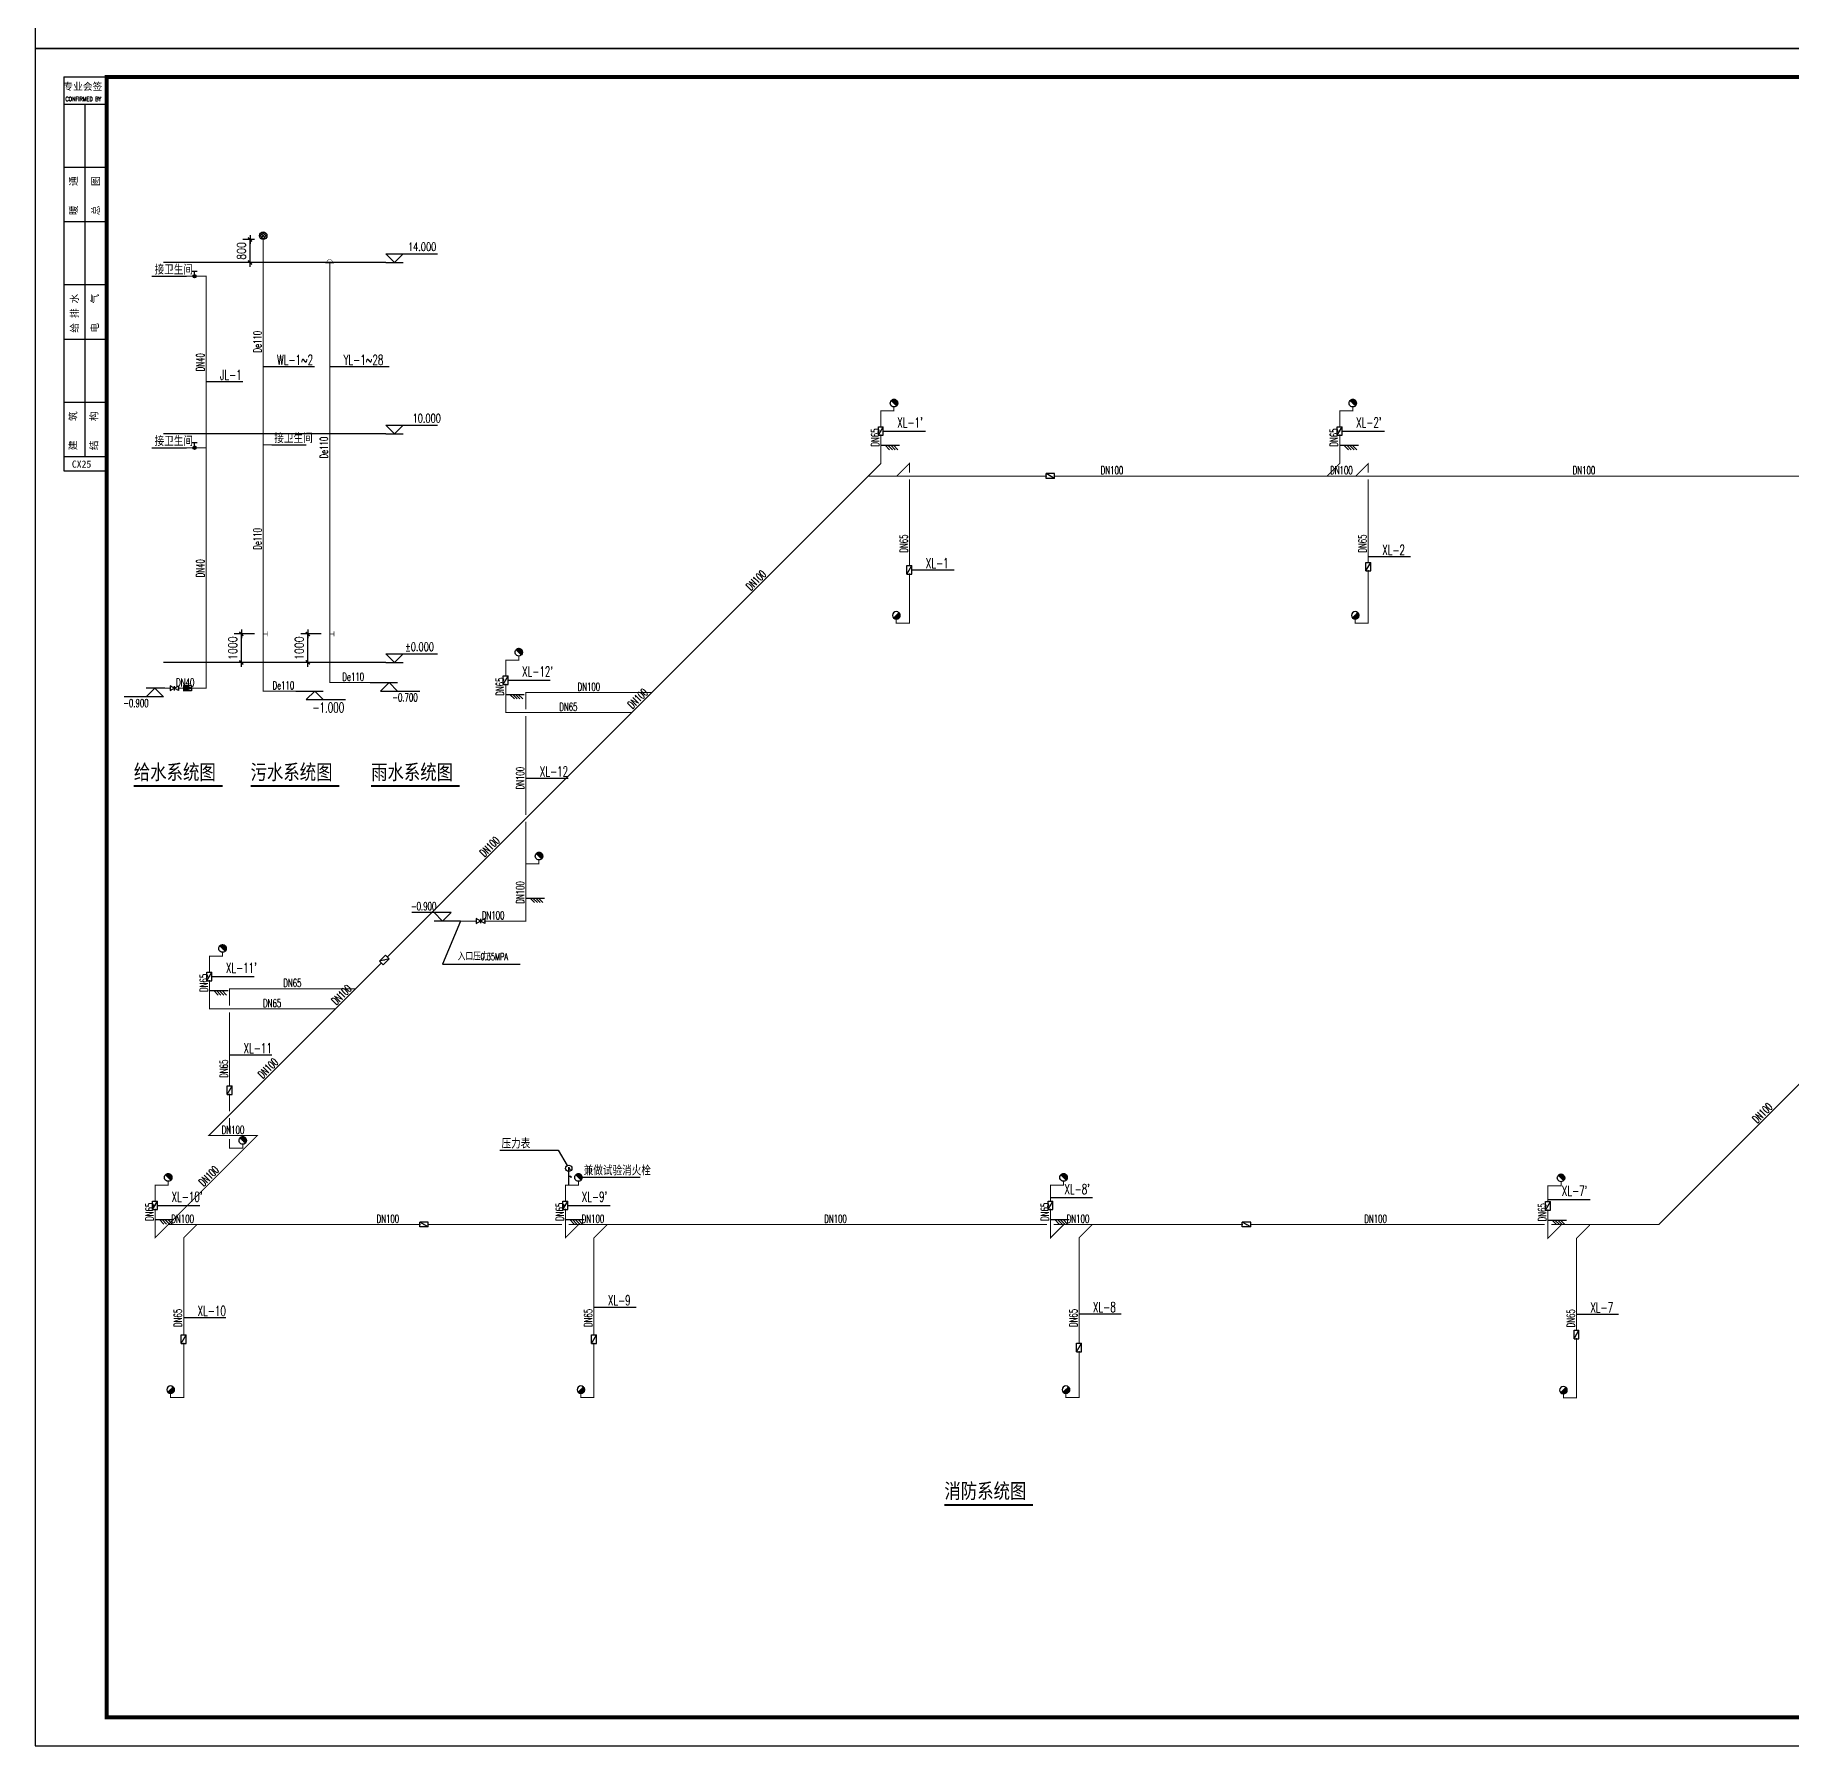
# Model space of a CAD drawing. Extents: x -173215 to 463891, y -864580 to -620646.
# Drawn here: x 4454 to 65929, y -813771 to -753906 of the extents above; entities that cross this region are included whole.
import ezdxf

# ---------------------------------------------------------------- set-up
doc = ezdxf.new("R2010")
doc.units = 0
doc.header["$LTSCALE"] = 500
doc.header["$MEASUREMENT"] = 0
doc.linetypes.add('DASH', pattern=[0.35, 0.25, -0.1])
doc.layers.get('0').update_dxf_attribs({"linetype": 'CONTINUOUS'})
doc.layers.get('Defpoints').update_dxf_attribs({"linetype": 'CONTINUOUS'})
for name, color, linetype in [('AXIS', 3, 'CONTINUOUS'), ('DIM_ELEV', 3, 'CONTINUOUS'), ('EQUIP_污水', 7, 'CONTINUOUS'), ('EQUIP_消防', 7, 'CONTINUOUS'), ('EQUIP_阀门', 7, 'CONTINUOUS'), ('PIPE-污水', 2, 'DASH'), ('PIPE-消防', 1, 'TG_X'), ('PIPE-给水', 3, 'TG_J'), ('PIPE-雨水', 4, 'TG_Y'), ('PUB_TEXT', 7, 'CONTINUOUS'), ('TWT_DIM', 3, 'CONTINUOUS'), ('TWT_ELEV', 3, 'CONTINUOUS'), ('TWT_TEXT', 7, 'CONTINUOUS'), ('WALL', 6, 'CONTINUOUS'), ('图框', 4, 'CONTINUOUS'), ('彩钢板', 253, 'CONTINUOUS')]:
    doc.layers.add(name, color=color, linetype=linetype)
doc.styles.add('-黑体', font='simhei.ttf', dxfattribs={"width": 0.8})
doc.styles.add('_TCH_DIM', font='SIMPLEX', dxfattribs={"bigfont": 'GBCBIG'})
doc.styles.add('_TWT_DIM', font='SIMPLEX', dxfattribs={"width": 0.8, "height": 2.8, "bigfont": 'HZTXT'})
doc.styles.add('_TWT_PIPEDN', font='SIMPLEX', dxfattribs={"width": 0.8, "height": 2.8, "bigfont": 'HZTXT'})
doc.styles.add('DIM_FONT', font='SIMPLEX.shx', dxfattribs={"width": 0.8})
doc.styles.add('iIcon2', font='')
doc.styles.add('MIMI-TKWZ', font='romanc.shx', dxfattribs={"width": 0.75, "oblique": 15, "bigfont": 'bigfont.shx'})
doc.styles.get("Standard").update_dxf_attribs({"font": 'GBENOR', "bigfont": 'GBCBIG'})
doc.styles.add('TG_LINETYPE', font='SIMPLEX', dxfattribs={"width": 0.8, "height": 2.8, "bigfont": 'HZTXT'})
doc.styles.get('iIcon2').set_extended_font_data('SimSun')
doc.linetypes.add('TG_J', pattern='A,2,-0.3,["J",TG_LINETYPE,S=0.1,R=0,X=-0.23,Y=-0.15],0', length=2.3)
doc.linetypes.add('TG_X', pattern='A,2,-0.3,["X",TG_LINETYPE,S=0.1,R=0,X=-0.23,Y=-0.15],0', length=2.3)
doc.linetypes.add('TG_Y', pattern='A,2,-0.3,["Y",TG_LINETYPE,S=0.1,R=0,X=-0.23,Y=-0.15],0', length=2.3)
doc.dimstyles.new('DIMN', dxfattribs={"dimtxt": 300, "dimasz": 1, "dimexe": 250, "dimexo": 300, "dimgap": 150, "dimtad": 1, "dimdec": 0, "dimzin": 0, "dimdsep": 46, "dimtxsty": 'DIM_FONT', "dimblk": '_DIMX', "dimcen": 0.09, "dimclrt": 7, "dimadec": 0, "dimazin": 0, "dimtfac": 1, "dimtdec": 0, "dimtix": 1, "dimtmove": 2, "dimatfit": 3, "dimldrblk": '_DIMX', "dimfxl": 0, "dimtolj": 1, "dimtzin": 0, "dimarcsym": 0})

# ---------------------------------------------------------------- blocks, each defined once
blk = doc.blocks.new('sdf')
at = {"layer": '彩钢板'}
for p, q in [((21627, -784908), (22280, -784908)), ((21777, -784908), (21933, -785064)), ((21875, -784908), (22031, -785064)), ((21972, -784908), (22128, -785064)), ((22069, -784908), (22225, -785064))]:
    blk.add_line(p, q, dxfattribs=at)
blk = doc.blocks.new('_DIMX')
blk.add_line((-150, 0), (150, 0))
at = {"const_width": 50}
blk.add_lwpolyline([(-70, -70), (70, 70)], dxfattribs=at)
blk = doc.blocks.new('*D98')
at = {"layer": 'Defpoints', "color": 0, "transparency": 16777216}
for p in [(11973, -761059), (12434, -761059), (12434, -761859)]:
    blk.add_point(p, dxfattribs=at)
at = {"layer": 'TWT_DIM', "color": 0, "lineweight": -2, "transparency": 16777216}
for p, q in [((12134, -761059), (11723, -761059)), ((11973, -761058), (11973, -761057)), ((11973, -761859), (11973, -761059)), ((12134, -761859), (11723, -761859)), ((11973, -761860), (11973, -761861))]:
    blk.add_line(p, q, dxfattribs=at)
for p, rotation in [((11973, -761059), 270), ((11973, -761859), 90)]:
    blk.add_blockref('_DIMX', p, dxfattribs=dict(at, rotation=rotation))
at = {"layer": 'TWT_DIM', "color": 7, "transparency": 16777216, "insert": (11673, -761459), "char_height": 300, "attachment_point": 5, "rotation": 90, "style": 'DIM_FONT'}
blk.add_mtext('\\A1;800', dxfattribs=at)
blk = doc.blocks.new('*D99')
at = {"layer": 'Defpoints', "color": 0, "transparency": 16777216}
for p in [(11670, -774859), (12434, -774859), (12434, -775859)]:
    blk.add_point(p, dxfattribs=at)
at = {"layer": 'TWT_DIM', "color": 0, "lineweight": -2, "transparency": 16777216}
for p, q in [((12134, -774859), (11420, -774859)), ((11670, -774858), (11670, -774857)), ((11670, -775859), (11670, -774859)), ((12134, -775859), (11420, -775859)), ((11670, -775860), (11670, -775861))]:
    blk.add_line(p, q, dxfattribs=at)
for p, rotation in [((11670, -774859), 270), ((11670, -775859), 90)]:
    blk.add_blockref('_DIMX', p, dxfattribs=dict(at, rotation=rotation))
at = {"layer": 'TWT_DIM', "color": 7, "transparency": 16777216, "insert": (11370, -775359), "char_height": 300, "attachment_point": 5, "rotation": 90, "style": 'DIM_FONT'}
blk.add_mtext('\\A1;1000', dxfattribs=at)
blk = doc.blocks.new('*D100')
at = {"layer": 'Defpoints', "color": 0, "transparency": 16777216}
for p in [(13997, -774859), (14761, -774859), (14761, -775859)]:
    blk.add_point(p, dxfattribs=at)
at = {"layer": 'TWT_DIM', "color": 0, "lineweight": -2, "transparency": 16777216}
for p, q in [((14461, -774859), (13747, -774859)), ((13997, -774858), (13997, -774857)), ((13997, -775859), (13997, -774859)), ((14461, -775859), (13747, -775859)), ((13997, -775860), (13997, -775861))]:
    blk.add_line(p, q, dxfattribs=at)
for p, rotation in [((13997, -774859), 270), ((13997, -775859), 90)]:
    blk.add_blockref('_DIMX', p, dxfattribs=dict(at, rotation=rotation))
at = {"layer": 'TWT_DIM', "color": 7, "transparency": 16777216, "insert": (13697, -775359), "char_height": 300, "attachment_point": 5, "rotation": 90, "style": 'DIM_FONT'}
blk.add_mtext('\\A1;1000', dxfattribs=at)
blk = doc.blocks.new('$VALVE$00000296')
for points in [[(-125, 72), (-125, -72), (125, 72), (125, -72), (-125, 72)], [(0, 60), (0, -64)]]:
    blk.add_lwpolyline(points)
for p in [(-125, 0), (125, 0)]:
    blk.add_point(p)
blk = doc.blocks.new('$ATTACHMENT$00000086')
at = {"color": 0}
for p, q in [((-5, 5, 0), (-131, 5, 0)), ((-15, 15, 0), (-130, 15, 0)), ((-130, -10, 0), (-130, 10, 0)), ((-10, 10, 0), (-130, 10, 0)), ((-21, 21, 0), (-129, 21, 0)), ((-26, 26, 0), (-128, 26, 0)), ((-31, 31, 0), (-127, 31, 0)), ((-36, 36, 0), (-126, 36, 0)), ((-125, -38, 0), (-125, 38, 0)), ((-42, 42, 0), (-124, 42, 0)), ((-47, 47, 0), (-122, 47, 0)), ((-120, -52, 0), (-120, 52, 0)), ((-52, 52, 0), (-120, 52, 0)), ((-57, 57, 0), (-118, 57, 0)), ((-115, -63, 0), (-115, 63, 0)), ((-63, 63, 0), (-115, 63, 0)), ((-68, 68, 0), (-112, 68, 0)), ((-109, -72, 0), (-109, 72, 0)), ((-73, 73, 0), (-108, 73, 0)), ((-78, 78, 0), (-105, 78, 0)), ((-104, -79, 0), (-104, 79, 0)), ((-84, 84, 0), (-101, 84, 0)), ((-99, -86, 0), (-99, 86, 0)), ((-89, 89, 0), (-96, 89, 0)), ((-94, -91, 0), (-94, 91, 0)), ((-88, -96, 0), (-88, 88, 0)), ((-83, -101, 0), (-83, 83, 0)), ((-78, -105, 0), (-78, 78, 0)), ((-73, -109, 0), (-73, 73, 0)), ((-67, -112, 0), (-67, 67, 0)), ((-62, -115, 0), (-62, 62, 0)), ((-57, -118, 0), (-57, 57, 0)), ((-52, -120, 0), (-52, 52, 0)), ((-46, -122, 0), (-46, 46, 0)), ((-41, -124, 0), (-41, 41, 0)), ((-36, -126, 0), (-36, 36, 0)), ((-31, -127, 0), (-31, 31, 0)), ((-25, -128, 0), (-25, 25, 0)), ((-20, -129, 0), (-20, 20, 0)), ((-15, -130, 0), (-15, 15, 0)), ((-10, -130, 0), (-10, 10, 0)), ((-4, -131, 0), (-4, 4, 0)), ((0, 0, 0), (-131, 0, 0)), ((6, -6, 0), (-131, -6, 0)), ((11, -11, 0), (-130, -11, 0)), ((16, -16, 0), (-130, -16, 0)), ((21, -21, 0), (-129, -21, 0)), ((27, -27, 0), (-128, -27, 0)), ((32, -32, 0), (-127, -32, 0)), ((37, -37, 0), (-125, -37, 0)), ((42, -42, 0), (-124, -42, 0)), ((48, -48, 0), (-122, -48, 0)), ((53, -53, 0), (-120, -53, 0)), ((58, -58, 0), (-117, -58, 0)), ((63, -63, 0), (-114, -63, 0)), ((69, -69, 0), (-111, -69, 0)), ((74, -74, 0), (-108, -74, 0)), ((79, -79, 0), (-104, -79, 0)), ((84, -84, 0), (-100, -84, 0)), ((90, -90, 0), (-95, -90, 0)), ((90, -95, 0), (-90, -95, 0)), ((84, -100, 0), (-84, -100, 0)), ((77, -105, 0), (-77, -105, 0)), ((70, -111, 0), (-70, -111, 0)), ((60, -116, 0), (-60, -116, 0)), ((49, -121, 0), (-49, -121, 0)), ((33, -126, 0), (-33, -126, 0)), ((1, -131, 0), (1, -1, 0)), ((6, -131, 0), (6, -6, 0)), ((11, -130, 0), (11, -11, 0)), ((17, -130, 0), (17, -17, 0)), ((22, -129, 0), (22, -22, 0)), ((27, -128, 0), (27, -27, 0)), ((32, -127, 0), (32, -32, 0)), ((38, -125, 0), (38, -38, 0)), ((43, -124, 0), (43, -43, 0)), ((48, -122, 0), (48, -48, 0)), ((53, -119, 0), (53, -53, 0)), ((59, -117, 0), (59, -59, 0)), ((64, -114, 0), (64, -64, 0)), ((69, -111, 0), (69, -69, 0)), ((74, -108, 0), (74, -74, 0)), ((80, -104, 0), (80, -80, 0)), ((85, -99, 0), (85, -85, 0)), ((90, -95, 0), (90, -90, 0))]:
    blk.add_line(p, q, dxfattribs=at)
blk.add_line((92, -92, 0), (-92, 92, 0))
for start, end in [(135, 315), (315, 135)]:
    blk.add_arc((0, 0, 0), 131, start, end)
blk = doc.blocks.new('$VALVE$00000316')
for p, q in [((-125, 72), (125, -72)), ((-125, 72), (-125, -72)), ((-125, 72), (125, 72)), ((125, 72), (125, -72)), ((-125, -72), (125, -72))]:
    blk.add_line(p, q)
at = {"const_width": 21.1}
blk.add_lwpolyline([(-11, 0, 1), (11, 0, 1)], format="xyb", close=True, dxfattribs=at)
for p in [(-125, 0), (125, 0)]:
    blk.add_point(p)
at = {"color": 7, "flags": 9}
for tag in ['XSIZE', 'YSIZE']:
    blk.add_attdef(tag, (0, 0), '', height=0.5, dxfattribs=at)
blk = doc.blocks.new('$TwtSys$00000148')
at = {"const_width": 20}
for points in [[(0, 0), (150, 0)], [(150, 90), (150, -90)]]:
    blk.add_lwpolyline(points, dxfattribs=at)
blk = doc.blocks.new('$ATTACHMENT$00000217')
blk.add_line((-150, 0), (150, 0))
at = {"const_width": 15}
blk.add_lwpolyline([(-99, 0, -1), (101, 0)], format="xyb", dxfattribs=at)
blk = doc.blocks.new('$TwtSys$00000133')
for p, q in [((28, 3), (-130, 161)), ((-129, 101), (32, 263)), ((-94, 39), (94, 228)), ((94, 39), (-94, 228)), ((129, 101), (-32, 263)), ((-28, 3), (130, 161))]:
    blk.add_line(p, q)
blk.add_circle((0, 133), 133)
blk = doc.blocks.new('$VALVE$00000752')
for p, q in [((-112.5, 75), (112.5, 75)), ((112.5, 75), (112.5, -75)), ((112.5, -75), (-112.5, -75))]:
    blk.add_line(p, q)
blk.add_lwpolyline([(-112.5, -75), (112.5, 0), (-112.5, 75)], close=True)
for p in [(-112.5, 0), (112.5, 0)]:
    blk.add_point(p)
blk.add_solid([(-112.5, 75), (112.5, 0), (-112.5, -75)])
blk = doc.blocks.new('$VALVE$00000497')
for p, q in [((78, 138), (-78, 138)), ((0, 50), (0, 138))]:
    blk.add_line(p, q)
at = {"const_width": 49.6}
blk.add_lwpolyline([(25, 0, 1), (-25, 0, 1)], format="xyb", close=True, dxfattribs=at)
blk.add_circle((0, 0), 50)
blk = doc.blocks.new('jhyfty')
at = {"layer": '图框'}
for p, q in [((651751, 164110), (653251, 164110)), ((651751, 164110), (651751, 150826)), ((651751, 163165), (653251, 163165)), ((651751, 160958), (653251, 160958)), ((651751, 159052), (653251, 159052)), ((651751, 156846), (653251, 156846)), ((651751, 154939), (653251, 154939)), ((651751, 152733), (653251, 152733)), ((651751, 150826), (653251, 150826)), ((651751, 150826), (651751, 150326)), ((651751, 150326), (653251, 150326))]:
    blk.add_line(p, q, dxfattribs=at)
blk.add_lwpolyline([(650751, 105710), (776851, 105710), (776851, 165110), (650751, 165110)], close=True, dxfattribs=at)
at = {"layer": '图框', "const_width": 140}
blk.add_lwpolyline([(653251, 164110), (775851, 164110), (775851, 106710), (653251, 106710)], close=True, dxfattribs=at)
at = {"layer": '图框'}
blk.add_lwpolyline([(652501, 150826), (652501, 163165)], dxfattribs=at)
at = {"layer": '图框', "style": 'iIcon2'}
for s, p in [('专业会签', (651740, 163652)), ('CX25', (652036, 150438))]:
    blk.add_text(s, height=250, dxfattribs=at).set_placement(p)
at = {"layer": '图框', "style": 'MIMI-TKWZ', "width": 0.75}
blk.add_text('CONFIRMED BY', height=145, dxfattribs=at).set_placement((651810, 163266))
at = {"layer": '图框', "style": 'iIcon2'}
for s, p in [('暖    通', (652220, 159274)), ('总    图', (652998, 159274)), ('给 排 水', (652254, 155162)), ('电    气', (652961, 155162)), ('建    筑', (652202, 151049)), ('结    构', (652933, 151049))]:
    blk.add_text(s, height=250, rotation=90, dxfattribs=at).set_placement(p)

msp = doc.modelspace()

# ---------------------------------------------------------------- hatches: boundary and pattern name
at = {"layer": 'PIPE-污水', "linetype": 'DASH'}
for points in [[(12433.9, -776859.3), (12433.9, -776876.8), (12416.4, -776876.8)], [(12433.9, -776859.3), (12416.4, -776859.3), (12416.4, -776876.8)]]:
    msp.add_hatch(color=256, dxfattribs=at).paths.add_polyline_path(points)
at = {"layer": 'PIPE-消防', "linetype": 'TG_X'}
for points in [[(34048.7, -767057.7), (34031.2, -767057.7), (34031.2, -767040.2)], [(34048.7, -767057.7), (34048.7, -767040.2), (34031.2, -767040.2)], [(34507.5, -767057.7), (34507.5, -767075.2), (34525, -767075.2)], [(34507.5, -767057.7), (34525, -767057.7), (34525, -767075.2)], [(50106.3, -767057.7), (50088.8, -767057.7), (50088.8, -767040.2)], [(50106.3, -767057.7), (50106.3, -767040.2), (50088.8, -767040.2)], [(50565.1, -767057.7), (50565.1, -767075.2), (50582.6, -767075.2)], [(50565.1, -767057.7), (50582.6, -767057.7), (50582.6, -767075.2)], [(34048.7, -768896.5), (34061, -768908.9), (34066.2, -768903.8)], [(34048.7, -768896.5), (34066.2, -768896.5), (34066.2, -768903.8)], [(35048.7, -768896.5), (35036.3, -768884.2), (35066.2, -768854.3)], [(35048.7, -768896.5), (35066.2, -768896.5), (35066.2, -768854.3)], [(50106.3, -768896.5), (50118.7, -768908.9), (50123.8, -768903.8)], [(50106.3, -768896.5), (50123.8, -768896.5), (50123.8, -768903.8)], [(51106.3, -768896.5), (51094, -768884.2), (51123.8, -768854.3)], [(51106.3, -768896.5), (51123.8, -768896.5), (51123.8, -768854.3)], [(34589.9, -774482.1), (34589.9, -774499.6), (34572.4, -774499.6)], [(34589.9, -774482.1), (34572.4, -774482.1), (34572.4, -774499.6)], [(35048.7, -774482.1), (35048.7, -774499.6), (35066.2, -774499.6)], [(35048.7, -774482.1), (35066.2, -774482.1), (35066.2, -774499.6)], [(50647.5, -774482.1), (50647.5, -774499.6), (50630, -774499.6)], [(50647.5, -774482.1), (50630, -774482.1), (50630, -774499.6)], [(51106.3, -774482.1), (51106.3, -774499.6), (51123.8, -774499.6)], [(51106.3, -774482.1), (51123.8, -774482.1), (51123.8, -774499.6)], [(20920, -775776.3), (20902.5, -775776.3), (20902.5, -775758.8)], [(20920, -775776.3), (20920, -775758.8), (20902.5, -775758.8)], [(21378.8, -775776.3), (21378.8, -775793.8), (21396.3, -775793.8)], [(21378.8, -775776.3), (21396.3, -775776.3), (21396.3, -775793.8)], [(21627.2, -776908), (21627.2, -776890.5), (21609.7, -776890.5)], [(21627.2, -776908), (21609.7, -776908), (21609.7, -776890.5)], [(20920, -777615.2), (20920, -777632.7), (20902.5, -777632.7)], [(20920, -777615.2), (20902.5, -777615.2), (20902.5, -777632.7)], [(22085.9, -782908), (22085.9, -782925.5), (22103.4, -782925.5)], [(22085.9, -782908), (22103.4, -782908), (22103.4, -782925.5)], [(21627.2, -784908), (21627.2, -784925.5), (21644.7, -784925.5)], [(21627.2, -784908), (21644.7, -784908), (21644.7, -784925.5)], [(10553.9, -786142.5), (10536.4, -786142.5), (10536.4, -786125)], [(10553.9, -786142.5), (10553.9, -786125), (10536.4, -786125)], [(11012.7, -786142.5), (11012.7, -786160), (11030.2, -786160)], [(11012.7, -786142.5), (11030.2, -786142.5), (11030.2, -786160)], [(11261, -787274.2), (11261, -787256.7), (11243.5, -787256.7)], [(11261, -787274.2), (11243.5, -787274.2), (11243.5, -787256.7)], [(10553.9, -787981.3), (10553.9, -787998.8), (10536.4, -787998.8)], [(10553.9, -787981.3), (10536.4, -787981.3), (10536.4, -787998.8)], [(10530.3, -792414.9), (10517.9, -792402.5), (10488.1, -792432.4)], [(10530.3, -792414.9), (10530.3, -792432.4), (10488.1, -792432.4)], [(12230.3, -792414.9), (12242.7, -792427.3), (12272.6, -792397.4)], [(12230.3, -792414.9), (12230.3, -792397.4), (12272.6, -792397.4)], [(11261, -792859.8), (11261, -792877.3), (11243.5, -792877.3)], [(11261, -792859.8), (11243.5, -792859.8), (11243.5, -792877.3)], [(11719.8, -792859.8), (11719.8, -792877.3), (11737.3, -792877.3)], [(11719.8, -792859.8), (11737.3, -792859.8), (11737.3, -792877.3)], [(8652.3, -794154), (8634.8, -794154), (8634.8, -794136.5)], [(8652.3, -794154), (8652.3, -794136.5), (8634.8, -794136.5)], [(9111.1, -794154), (9111.1, -794171.5), (9128.6, -794171.5)], [(9111.1, -794154), (9128.6, -794154), (9128.6, -794171.5)], [(23010, -794154), (22992.5, -794154), (22992.5, -794136.5)], [(23010, -794154), (23010, -794136.5), (22992.5, -794136.5)], [(23468.8, -794154), (23468.8, -794171.5), (23486.3, -794171.5)], [(23468.8, -794154), (23486.3, -794154), (23486.3, -794171.5)], [(39985, -794154), (39967.5, -794154), (39967.5, -794136.5)], [(39985, -794154), (39985, -794136.5), (39967.5, -794136.5)], [(40443.8, -794154), (40443.8, -794171.5), (40461.3, -794171.5)], [(40443.8, -794154), (40461.3, -794154), (40461.3, -794171.5)], [(57391.9, -794170.2), (57374.4, -794170.2), (57374.4, -794152.7)], [(57391.9, -794170.2), (57391.9, -794152.7), (57374.4, -794152.7)], [(57850.7, -794170.2), (57850.7, -794187.7), (57868.2, -794187.7)], [(57850.7, -794170.2), (57868.2, -794170.2), (57868.2, -794187.7)], [(8652.3, -795992.9), (8664.7, -796005.2), (8634.8, -796035.1)], [(8652.3, -795992.9), (8634.8, -795992.9), (8634.8, -796035.1)], [(9652.3, -795992.9), (9640, -795980.5), (9634.8, -795985.6)], [(9652.3, -795992.9), (9634.8, -795992.9), (9634.8, -795985.6)], [(23010, -795992.9), (23022.4, -796005.2), (22992.5, -796035.1)], [(23010, -795992.9), (22992.5, -795992.9), (22992.5, -796035.1)], [(24010, -795992.9), (23997.6, -795980.5), (23992.5, -795985.6)], [(24010, -795992.9), (23992.5, -795992.9), (23992.5, -795985.6)], [(39985, -795992.9), (39997.4, -796005.2), (39967.5, -796035.1)], [(39985, -795992.9), (39967.5, -795992.9), (39967.5, -796035.1)], [(40985, -795992.9), (40972.7, -795980.5), (40967.5, -795985.6)], [(40985, -795992.9), (40967.5, -795992.9), (40967.5, -795985.6)], [(57391.9, -796009.1), (57404.3, -796021.5), (57374.4, -796051.3)], [(57391.9, -796009.1), (57374.4, -796009.1), (57374.4, -796051.3)], [(58391.9, -796009.1), (58379.5, -795996.7), (58374.4, -796001.8)], [(58391.9, -796009.1), (58374.4, -796009.1), (58374.4, -796001.8)], [(61274.8, -795526.2), (61274.8, -795543.7), (61282.1, -795543.7)], [(61274.8, -795526.2), (61287.2, -795538.5), (61282.1, -795543.7)], [(9193.5, -801578.5), (9193.5, -801596), (9176, -801596)], [(9193.5, -801578.5), (9176, -801578.5), (9176, -801596)], [(9652.3, -801578.5), (9652.3, -801596), (9669.8, -801596)], [(9652.3, -801578.5), (9669.8, -801578.5), (9669.8, -801596)], [(23551.2, -801578.5), (23551.2, -801596), (23533.7, -801596)], [(23551.2, -801578.5), (23533.7, -801578.5), (23533.7, -801596)], [(24010, -801578.5), (24010, -801596), (24027.5, -801596)], [(24010, -801578.5), (24027.5, -801578.5), (24027.5, -801596)], [(40526.2, -801578.5), (40526.2, -801596), (40508.7, -801596)], [(40526.2, -801578.5), (40508.7, -801578.5), (40508.7, -801596)], [(40985, -801578.5), (40985, -801596), (41002.5, -801596)], [(40985, -801578.5), (41002.5, -801578.5), (41002.5, -801596)], [(57933.1, -801594.7), (57933.1, -801612.2), (57915.6, -801612.2)], [(57933.1, -801594.7), (57915.6, -801594.7), (57915.6, -801612.2)], [(58391.9, -801594.7), (58391.9, -801612.2), (58409.4, -801612.2)], [(58391.9, -801594.7), (58409.4, -801594.7), (58409.4, -801612.2)]]:
    msp.add_hatch(color=256, dxfattribs=at).paths.add_polyline_path(points)
at = {"layer": 'PIPE-给水', "linetype": 'TG_J'}
for points in [[(10434.9, -762343.8), (10452.4, -762343.8), (10452.4, -762326.3)], [(10434.9, -762343.8), (10434.9, -762326.3), (10452.4, -762326.3)], [(10434.9, -776759.3), (10452.4, -776759.3), (10452.4, -776776.8)], [(10434.9, -776759.3), (10434.9, -776776.8), (10452.4, -776776.8)]]:
    msp.add_hatch(color=256, dxfattribs=at).paths.add_polyline_path(points)
at = {"layer": 'PIPE-雨水', "linetype": 'TG_Y'}
for points in [[(14760.9, -776559.3), (14743.4, -776559.3), (14743.4, -776576.8)], [(14760.9, -776559.3), (14760.9, -776576.8), (14743.4, -776576.8)]]:
    msp.add_hatch(color=256, dxfattribs=at).paths.add_polyline_path(points)

# ---------------------------------------------------------------- linework, layer by layer
at = {"layer": 'AXIS', "const_width": 70}
for points in [[(7907.3, -780185.5), (11012.9, -780185.5)], [(11992.4, -780185.5), (15098, -780185.5)], [(16210.3, -780185.5), (19315.9, -780185.5)], [(36273.7, -805341.4), (39379.3, -805341.4)]]:
    msp.add_lwpolyline(points, dxfattribs=at)
at = {"layer": 'DIM_ELEV'}
for p, q in [((17032.1, -761859.3), (16732.1, -761559.3)), ((16732.1, -761559.3), (18532.1, -761559.3)), ((17032.1, -761859.3), (17332.1, -761559.3)), ((16728.8, -761859.3), (17332.1, -761859.3)), ((17032.1, -767859.3), (16732.1, -767559.3)), ((16732.1, -767559.3), (18532.1, -767559.3)), ((17032.1, -767859.3), (17332.1, -767559.3)), ((16728.8, -767859.3), (17332.1, -767859.3)), ((17032.1, -775859.3), (16732.1, -775559.3)), ((16732.1, -775559.3), (18532.1, -775559.3)), ((17032.1, -775859.3), (17332.1, -775559.3)), ((16728.8, -775859.3), (17332.1, -775859.3))]:
    msp.add_line(p, q, dxfattribs=at)
at = {"layer": 'PIPE-污水', "linetype": 'DASH', "const_width": 35}
for points in [[(12433.9, -761059.3), (12433.9, -768243.8)], [(12433.9, -768243.8), (12731.6, -768243.8)], [(12433.9, -768243.8), (12433.9, -774859.3)], [(12433.9, -774859.3), (12433.9, -776859.3)], [(12433.9, -776859.3), (13813.2, -776859.3)]]:
    msp.add_lwpolyline(points, dxfattribs=at)
at = {"layer": 'PIPE-消防', "linetype": 'TG_X', "const_width": 35}
for points in [[(34048.7, -767610.6), (34048.7, -767057.7)], [(34507.5, -767057.7), (34048.7, -767057.7)], [(34507.5, -767057.7), (34507.5, -766917.1)], [(50106.3, -767610.6), (50106.3, -767057.7)], [(50565.1, -767057.7), (50106.3, -767057.7)], [(50565.1, -767057.7), (50565.1, -766917.1)], [(34048.7, -768896.5), (34048.7, -767910.2)], [(50106.3, -768896.5), (50106.3, -767910.2)], [(33610.3, -769334.9), (34048.7, -768896.5)], [(34610.3, -769334.9), (35048.7, -768896.5)], [(35048.7, -769217.4), (35048.7, -768896.5)], [(49667.9, -769334.9), (50106.3, -768896.5)], [(50667.9, -769334.9), (51106.3, -768896.5)], [(51106.3, -769217.4), (51106.3, -768896.5)], [(26037.2, -776908), (33610.3, -769334.9)], [(33610.3, -769334.9), (34610.3, -769334.9)], [(34610.3, -769334.9), (39830.4, -769334.9)], [(35048.7, -772468.5), (35048.7, -769452.4)], [(40129.9, -769334.9), (49667.9, -769334.9)], [(49667.9, -769334.9), (50667.9, -769334.9)], [(50667.9, -769334.9), (66643, -769334.9)], [(51106.3, -772356.2), (51106.3, -769452.4)], [(51106.3, -774482.1), (51106.3, -772655.8)], [(35048.7, -774482.1), (35048.7, -772768.1)], [(34589.9, -774482.1), (34589.9, -774341.6)], [(34589.9, -774482.1), (35048.7, -774482.1)], [(50647.5, -774482.1), (50647.5, -774341.6)], [(50647.5, -774482.1), (51106.3, -774482.1)], [(20920, -776329.3), (20920, -775776.3)], [(21378.8, -775776.3), (20920, -775776.3)], [(21378.8, -775776.3), (21378.8, -775635.7)], [(20920, -777615.2), (20920, -776628.8)], [(21627.2, -776908), (26037.2, -776908)], [(21627.2, -777497.7), (21627.2, -776908)], [(25330, -777615.2), (26037.2, -776908)], [(16780.5, -786164.7), (25330, -777615.2)], [(20920, -777615.2), (25330, -777615.2)], [(21627.2, -781200.5), (21627.2, -777732.7)], [(21627.2, -782908), (21627.2, -781435.5)], [(21627.2, -784908), (21627.2, -782908)], [(22085.9, -782908), (21627.2, -782908)], [(22085.9, -782908), (22085.9, -782767.5)], [(19337.5, -784908), (19885.4, -784908)], [(20185.4, -784908), (21627.2, -784908)], [(10553.9, -786695.5), (10553.9, -786142.5)], [(11012.7, -786142.5), (10553.9, -786142.5)], [(11012.7, -786142.5), (11012.7, -786001.9)], [(15671, -787274.2), (16568.7, -786376.6)], [(10553.9, -787981.3), (10553.9, -786995)], [(11261, -787274.2), (15671, -787274.2)], [(11261, -787863.8), (11261, -787274.2)], [(14963.9, -787981.3), (15671, -787274.2)], [(10530.3, -792414.9), (14963.9, -787981.3)], [(10553.9, -787981.3), (14963.9, -787981.3)], [(11261, -790673.7), (11261, -788098.8)], [(61274.8, -795526.2), (68803.4, -787997.6)], [(11261, -791566.7), (11261, -790973.3)], [(11261, -792297.4), (11261, -791801.7)], [(9119, -795526.2), (12230.3, -792414.9)], [(10530.3, -792414.9), (12230.3, -792414.9)], [(11261, -792859.8), (11261, -792532.4)], [(11719.8, -792859.8), (11261, -792859.8)], [(11719.8, -792859.8), (11719.8, -792719.3)], [(8652.3, -794707), (8652.3, -794154)], [(9111.1, -794154), (8652.3, -794154)], [(9111.1, -794154), (9111.1, -794013.4)], [(23010, -794707), (23010, -794154)], [(23468.8, -794154), (23010, -794154)], [(23468.8, -794154), (23468.8, -794013.4)], [(39985, -794707), (39985, -794154)], [(40443.8, -794154), (39985, -794154)], [(40443.8, -794154), (40443.8, -794013.4)], [(57391.9, -794723.2), (57391.9, -794170.2)], [(57850.7, -794170.2), (57391.9, -794170.2)], [(57850.7, -794170.2), (57850.7, -794029.6)], [(8652.3, -795992.9), (8652.3, -795006.6)], [(23010, -795992.9), (23010, -795006.6)], [(39985, -795992.9), (39985, -795006.6)], [(57391.9, -796009.1), (57391.9, -795022.8)], [(8652.3, -795992.9), (9119, -795526.2)], [(9119, -795526.2), (10119, -795526.2)], [(9652.3, -795992.9), (10119, -795526.2)], [(9652.3, -799390.1), (9652.3, -795992.9)], [(10119, -795526.2), (17912.6, -795526.2)], [(18212.2, -795526.2), (22892.5, -795526.2)], [(23010, -795992.9), (23476.7, -795526.2)], [(23127.5, -795526.2), (23476.7, -795526.2)], [(23476.7, -795526.2), (24476.7, -795526.2)], [(24010, -795992.9), (24476.7, -795526.2)], [(24010, -799393), (24010, -795992.9)], [(24476.7, -795526.2), (39867.5, -795526.2)], [(39985, -795992.9), (40451.7, -795526.2)], [(40102.5, -795526.2), (40451.7, -795526.2)], [(40451.7, -795526.2), (41451.7, -795526.2)], [(40985, -795992.9), (41451.7, -795526.2)], [(40985, -799680.4), (40985, -795992.9)], [(41451.7, -795526.2), (46691.9, -795526.2)], [(46991.5, -795526.2), (57274.4, -795526.2)], [(57391.9, -796009.1), (57858.6, -795542.4)], [(57509.4, -795526.2), (61274.8, -795526.2)], [(58391.9, -796009.1), (58858.6, -795542.4)], [(58391.9, -799222.8), (58391.9, -796009.1)], [(9652.3, -801578.5), (9652.3, -799689.6)], [(24010, -801578.5), (24010, -799692.6)], [(58391.9, -801594.7), (58391.9, -799522.4)], [(40985, -801578.5), (40985, -799980)], [(9193.5, -801578.5), (9193.5, -801437.9)], [(9193.5, -801578.5), (9652.3, -801578.5)], [(23551.2, -801578.5), (23551.2, -801437.9)], [(23551.2, -801578.5), (24010, -801578.5)], [(40526.2, -801578.5), (40526.2, -801437.9)], [(40526.2, -801578.5), (40985, -801578.5)], [(57933.1, -801594.7), (57933.1, -801454.1)], [(57933.1, -801594.7), (58391.9, -801594.7)]]:
    msp.add_lwpolyline(points, dxfattribs=at)
at = {"layer": 'PIPE-给水', "linetype": 'TG_J', "const_width": 35}
for points in [[(9755.3, -762343.8), (10434.9, -762343.8)], [(10434.9, -768343.8), (10434.9, -762343.8)], [(9755.3, -768343.8), (10434.9, -768343.8)], [(10434.9, -776759.3), (10434.9, -768343.8)], [(8996.8, -776759.3), (9174.4, -776759.3)], [(9474.4, -776759.3), (9651.1, -776759.3)], [(9921.1, -776759.3), (10434.9, -776759.3)]]:
    msp.add_lwpolyline(points, dxfattribs=at)
at = {"layer": 'PIPE-雨水', "linetype": 'TG_Y', "const_width": 35}
for points in [[(14760.9, -774859.3), (14760.9, -761859.3)], [(14760.9, -776559.3), (14760.9, -774859.3)], [(14760.9, -776559.3), (16374.6, -776559.3)]]:
    msp.add_lwpolyline(points, dxfattribs=at)
at = {"layer": 'TWT_ELEV'}
for p, q in [((8644.2, -776759.3), (8344.2, -777059.3)), ((8996.8, -776759.3), (8344.2, -776759.3)), ((8644.2, -776759.3), (8944.2, -777059.3)), ((13571.3, -776859.3), (14536.8, -776859.3)), ((14236.8, -776859.3), (13936.8, -777159.3)), ((14236.8, -776859.3), (14536.8, -777159.3)), ((16174.3, -776559.3), (17139.8, -776559.3)), ((16839.8, -776559.3), (16539.8, -776859.3)), ((16539.8, -776859.3), (17919.3, -776859.3)), ((16839.8, -776559.3), (17139.8, -776859.3)), ((8944.2, -777059.3), (7564.7, -777059.3)), ((13936.8, -777159.3), (15316.3, -777159.3)), ((19013.5, -784608), (17634, -784608)), ((18713.5, -784908), (18413.5, -784608)), ((19337.5, -784908), (18413.5, -784908)), ((18713.5, -784908), (19013.5, -784608))]:
    msp.add_line(p, q, dxfattribs=at)
at = {"layer": '彩钢板', "color": 0}
for p, q in [((16728.8, -761859.3), (8943.7, -761859.3)), ((8543.2, -762343.8), (9755.3, -762343.8)), ((12433.9, -765505.2), (14225, -765505.2)), ((14760.9, -765505.2), (16843.6, -765505.2)), ((10434.9, -766029.3), (11727.9, -766029.3)), ((34135.2, -767760.4), (35611, -767760.4)), ((50192.8, -767760.4), (51668.7, -767760.4)), ((8543.2, -768343.8), (9755.3, -768343.8)), ((16728.8, -767859.3), (8943.7, -767859.3)), ((12731.6, -768243.8), (13943.7, -768243.8)), ((35135.2, -772618.3), (36611, -772618.3)), ((51106.3, -772156), (52582.2, -772156)), ((16728.8, -775859.3), (8943.7, -775859.3)), ((21006.5, -776479.1), (22482.4, -776479.1)), ((21627.2, -779908), (23103, -779908)), ((19337.5, -784908), (18706.5, -786414.2)), ((10640.3, -786845.2), (12116.2, -786845.2)), ((18706.5, -786414.2), (21432.5, -786414.2)), ((11261, -789592.3), (12736.8, -789592.3)), ((20721, -792926.4), (22752.7, -792926.4)), ((22752.7, -792926.4), (23069.4, -793464.5)), ((23126.7, -794154), (23126.7, -793523.4)), ((23126.7, -793523.4), (23179.3, -793614.4)), ((23126.7, -793838.7), (23200.5, -793838.7)), ((23200.5, -793838.7), (23200.5, -793891.5)), ((23598.7, -793867.8, 0), (25630.4, -793867.8, 0)), ((8738.8, -794856.8), (10214.7, -794856.8)), ((23095.6, -794856.8), (24571.5, -794856.8)), ((39985, -794585.7), (41460.9, -794585.7)), ((57391.9, -794652.1), (58867.8, -794652.1)), ((24009.2, -798414), (25485, -798414)), ((9651.5, -798785.7), (11127.4, -798785.7)), ((40985, -798651.4), (42460.9, -798651.4)), ((58391.9, -798667.6), (59867.8, -798667.6))]:
    msp.add_line(p, q, dxfattribs=at)
msp.add_circle((23126.7, -793561.9), 113, dxfattribs=at)

# ---------------------------------------------------------------- block references
at = {"layer": 'EQUIP_污水'}
for name, p in [('$TwtSys$00000133', (12433.9, -761059.3)), ('$ATTACHMENT$00000217', (14760.9, -761859.3)), ('$TwtSys$00000148', (12433.9, -774859.3)), ('$TwtSys$00000148', (14760.9, -774859.3))]:
    msp.add_blockref(name, p, dxfattribs=at)
at = {"layer": 'EQUIP_消防', "xscale": -1, "rotation": 90}
for p in [(34507.5, -766786.3), (50565.1, -766786.3), (21378.8, -775505), (22085.9, -782636.7), (11012.7, -785871.1), (11719.8, -792588.5), (9111.1, -793882.7), (23468.8, -793882.7), (40443.8, -793882.7), (57850.7, -793898.9)]:
    msp.add_blockref('$ATTACHMENT$00000086', p, dxfattribs=at)
at = {"layer": 'EQUIP_消防', "rotation": 90}
for p in [(34589.9, -774210.8), (50647.5, -774210.8), (9193.5, -801307.1), (23551.2, -801307.1), (40526.2, -801307.1), (57933.1, -801323.4)]:
    msp.add_blockref('$ATTACHMENT$00000086', p, dxfattribs=at)
at = {"layer": 'EQUIP_阀门', "xscale": 1.2, "yscale": 1.2, "zscale": 1.2}
for name, p in [('$VALVE$00000497', (10033, -762343.8)), ('$VALVE$00000497', (10033, -768343.8)), ('$VALVE$00000296', (9324.4, -776759.3)), ('$VALVE$00000752', (9786.1, -776759.3)), ('$VALVE$00000296', (20035.4, -784908))]:
    msp.add_blockref(name, p, dxfattribs=at)
at = {"layer": 'EQUIP_阀门', "zscale": 1.2}
for p, xscale, yscale, rotation in [((34048.7, -767760.4), 1.2, 1.2, 90), ((50106.3, -767760.4), 1.2, 1.2, 90), ((39980.2, -769334.9), 1.199999999953434, 1.199999999953434, 180), ((35048.7, -772618.3), 1.2, 1.2, 90), ((51106.3, -772506), 1.2, 1.2, 90), ((20920, -776479.1), 1.2, 1.2, 90), ((16674.6, -786270.6), 1.199999999968304, 1.199999999968304, 224.9999999980348), ((10553.9, -786845.2), 1.2, 1.2, 90), ((11261, -790823.5), 1.2, 1.2, 90), ((8652.3, -794856.8), 1.2, 1.2, 90), ((23010, -794856.8), 1.2, 1.2, 90), ((39985, -794856.8), 1.2, 1.2, 90), ((57391.9, -794873), 1.2, 1.2, 90), ((18062.4, -795526.2), 1.199999999953434, 1.199999999953434, 180), ((46841.7, -795526.2), 1.199999999953434, 1.199999999953434, 180), ((9652.3, -799539.9), 1.2, 1.2, 90), ((24010, -799542.8), 1.2, 1.2, 90), ((40985, -799830.2), 1.2, 1.2, 90), ((58391.9, -799372.6), 1.2, 1.2, 90)]:
    msp.add_blockref('$VALVE$00000316', p, dxfattribs=dict(at, xscale=xscale, yscale=yscale, rotation=rotation))
at = {"layer": 'WALL'}
for p in [(-646297.1, -860081.2), (-646297.1, -919481.2)]:
    msp.add_blockref('jhyfty', p, dxfattribs=at)
at = {"layer": '彩钢板'}
for p in [(12421.5, 16650.4), (28479.2, 16650.4), (-707.1, 7931.8), (0, 800), (-11073.3, -2434.4), (-12974.8, -10445.9), (1382.9, -10445.9), (18357.9, -10445.9), (35764.8, -10462.2)]:
    msp.add_blockref('sdf', p, dxfattribs=at)

# ---------------------------------------------------------------- texts
at = {"layer": 'PUB_TEXT'}
for s, height, style, width, p in [('14.000', 297.5, '_TCH_DIM', 0.705882, (17502.1, -761459.2)), ('10.000', 297.5, '_TCH_DIM', 0.705882, (17662.1, -767459.2)), ('%%P0.000', 297.5, '_TCH_DIM', 0.705882, (17402.1, -775459.2)), ('给水系统图', 525.74, '-黑体', 0.8, (7907.3, -779956.9)), ('污水系统图', 525.74, '-黑体', 0.8, (11992.4, -779956.9)), ('雨水系统图', 525.74, '-黑体', 0.8, (16210.3, -779956.9)), ('消防系统图', 525.74, '-黑体', 0.8, (36273.7, -805112.8))]:
    msp.add_text(s, height=height, dxfattribs=dict(at, style=style, width=width)).set_placement(p)
at = {"layer": 'TWT_TEXT'}
for s, height, style, width, p in [('接卫生间', 350, '_TWT_PIPEDN', 0.8, (8634.3, -762284.8)), ('WL-1~2', 350, '_TWT_PIPEDN', 0.64, (12921.9, -765446.2)), ('YL-1~28', 350, '_TWT_PIPEDN', 0.64, (15248.8, -765446.2)), ('JL-1', 350, '_TWT_PIPEDN', 0.64, (10922.9, -765970.3)), ('接卫生间', 350, '_TWT_PIPEDN', 0.8, (12822.8, -768184.8)), ("XL-1'", 350, '_TWT_PIPEDN', 0.64, (34623.1, -767634.8)), ("XL-2'", 350, '_TWT_PIPEDN', 0.64, (50680.8, -767634.8)), ('接卫生间', 350, '_TWT_PIPEDN', 0.8, (8634.3, -768284.8)), ('XL-2', 350, '_TWT_PIPEDN', 0.64, (51594.3, -772097)), ('XL-1', 350, '_TWT_PIPEDN', 0.64, (35623.1, -772559.3)), ("XL-12'", 350, '_TWT_PIPEDN', 0.64, (21494.5, -776353.4)), ('-0.700', 280, '_TWT_DIM', 0.64, (16950.6, -777219.4)), ('-0.900', 280, '_TWT_DIM', 0.64, (7534.7, -777419.4)), ('-1.000', 350, '_TWT_DIM', 0.64, (14155.6, -777609.4)), ('XL-12', 350, '_TWT_PIPEDN', 0.64, (22115.1, -779849)), ('-0.900', 280, '_TWT_DIM', 0.64, (17604, -784528)), ('入口压力', 250, '_TWT_DIM', 0.8, (19241, -786276.9)), ('0.35MPA', 250, '_TWT_DIM', 0.64, (20041, -786276.9)), ("XL-11'", 350, '_TWT_PIPEDN', 0.64, (11128.3, -786719.6)), ('XL-11', 350, '_TWT_PIPEDN', 0.64, (11748.9, -789533.3)), ('压力表', 350, '_TWT_PIPEDN', 0.8, (20773.6, -792867.4)), ('兼做试验消火栓', 350, '_TWT_PIPEDN', 0.8, (23651.3, -793808.8, 0)), ("XL-8'", 350, '_TWT_PIPEDN', 0.64, (40473, -794460)), ("XL-7'", 350, '_TWT_PIPEDN', 0.64, (57879.8, -794526.5)), ("XL-10'", 350, '_TWT_PIPEDN', 0.64, (9226.8, -794731.1)), ("XL-9'", 350, '_TWT_PIPEDN', 0.64, (23583.6, -794731.1)), ('XL-10', 350, '_TWT_PIPEDN', 0.64, (10139.4, -798726.7)), ('XL-9', 350, '_TWT_PIPEDN', 0.64, (24497.1, -798355)), ('XL-8', 350, '_TWT_PIPEDN', 0.64, (41473, -798592.3)), ('XL-7', 350, '_TWT_PIPEDN', 0.64, (58879.8, -798608.6))]:
    msp.add_text(s, height=height, dxfattribs=dict(at, style=style, width=width)).set_placement(p)
at = {"layer": 'TWT_TEXT', "linetype": 'DASH', "style": '_TWT_PIPEDN', "width": 0.64}
for p in [(12373.9, -765014.2), (12373.9, -771914.2)]:
    msp.add_text('De110', height=280, rotation=90, dxfattribs=at).set_placement(p)
at = {"layer": 'TWT_TEXT', "linetype": 'TG_J', "style": '_TWT_PIPEDN', "width": 0.64}
for p in [(10374.9, -765672.4), (10374.9, -772880.1)]:
    msp.add_text('DN40', height=280, rotation=90, dxfattribs=at).set_placement(p)
at = {"layer": 'TWT_TEXT', "linetype": 'TG_X', "style": '_TWT_PIPEDN', "width": 0.64}
for s, rotation, p in [('DN65', 90, (33988.7, -768305.6)), ('DN65', 90, (50046.3, -768305.6)), ('DN65', 90, (34988.7, -772017.9)), ('DN65', 90, (51046.3, -772017.9)), ('DN100', 45, (29500.7, -773359.6)), ('DN65', 90, (20860, -777024.3)), ('DN100', 45, (25360.6, -777499.8)), ('DN100', 90, (21567.2, -780304.8)), ('DN100', 45, (20177.5, -782682.8)), ('DN100', 90, (21567.2, -784304.8)), ('DN65', 90, (10493.9, -787390.4)), ('DN100', 45, (14994.4, -787865.9)), ('DN65', 90, (11201, -790395.6)), ('DN100', 45, (12424.1, -790436.3)), ('DN100', 45, (64716.1, -792000)), ('DN100', 45, (10351.7, -794208.7)), ('DN65', 90, (8592.3, -795402)), ('DN65', 90, (22950, -795402)), ('DN65', 90, (39925, -795402)), ('DN65', 90, (57331.9, -795418.2)), ('DN65', 90, (9592.3, -799114.2)), ('DN65', 90, (23950, -799114.2)), ('DN65', 90, (40925, -799114.2)), ('DN65', 90, (58331.9, -799130.4))]:
    msp.add_text(s, height=280, rotation=rotation, dxfattribs=at).set_placement(p)
at = {"layer": 'TWT_TEXT', "linetype": 'TG_Y', "style": '_TWT_PIPEDN', "width": 0.64}
msp.add_text('De110', height=280, rotation=90, dxfattribs=at).set_placement((14700.9, -768721.9))
at = {"layer": 'TWT_TEXT', "linetype": 'TG_X', "style": '_TWT_PIPEDN', "width": 0.64}
for s, p in [('DN100', (41742.3, -769274.9)), ('DN100', (49771.1, -769274.9)), ('DN100', (58258.6, -769274.9)), ('DN100', (23435.4, -776848)), ('DN65', (22796.5, -777555.2)), ('DN100', (20085.5, -784848)), ('DN65', (13137.4, -787214.2)), ('DN65', (12430.3, -787921.3)), ('DN100', (10983.5, -792354.9)), ('DN100', (9222.2, -795466.2)), ('DN100', (16401.1, -795466.2)), ('DN100', (23579.9, -795466.2)), ('DN100', (32067.4, -795466.2)), ('DN100', (40554.9, -795466.2)), ('DN100', (50966.5, -795466.2))]:
    msp.add_text(s, height=280, dxfattribs=at).set_placement(p)
at = {"layer": 'TWT_TEXT', "linetype": 'TG_J', "style": '_TWT_PIPEDN', "width": 0.64}
msp.add_text('DN40', height=280, dxfattribs=at).set_placement((9387.3, -776699.3))
at = {"layer": 'TWT_TEXT', "linetype": 'TG_Y', "style": '_TWT_PIPEDN', "width": 0.64}
msp.add_text('De110', height=280, dxfattribs=at).set_placement((15205.1, -776499.3))
at = {"layer": 'TWT_TEXT', "linetype": 'DASH', "style": '_TWT_PIPEDN', "width": 0.64}
msp.add_text('De110', height=280, dxfattribs=at).set_placement((12760.9, -776799.3))

# ---------------------------------------------------------------- dimensions: what is measured, and where the dimension line sits
at = {"layer": 'TWT_DIM'}
for p1, p2, distance, picture, middle in [((12433.9, -761859.3), (12433.9, -761059.3), 461, '*D98', (11673, -761459.3)), ((12433.9, -775859.3), (12433.9, -774859.3), 764.2, '*D99', (11369.8, -775359.3)), ((14760.9, -775859.3), (14760.9, -774859.3), 764.2, '*D100', (13696.7, -775359.3))]:
    dim = msp.add_aligned_dim(p1=p1, p2=p2, distance=distance, dimstyle='DIMN', dxfattribs=at)
    dim.commit()
    dim.dimension.update_dxf_attribs({"geometry": picture, "text_midpoint": middle})

doc.saveas('drawing.dxf')
